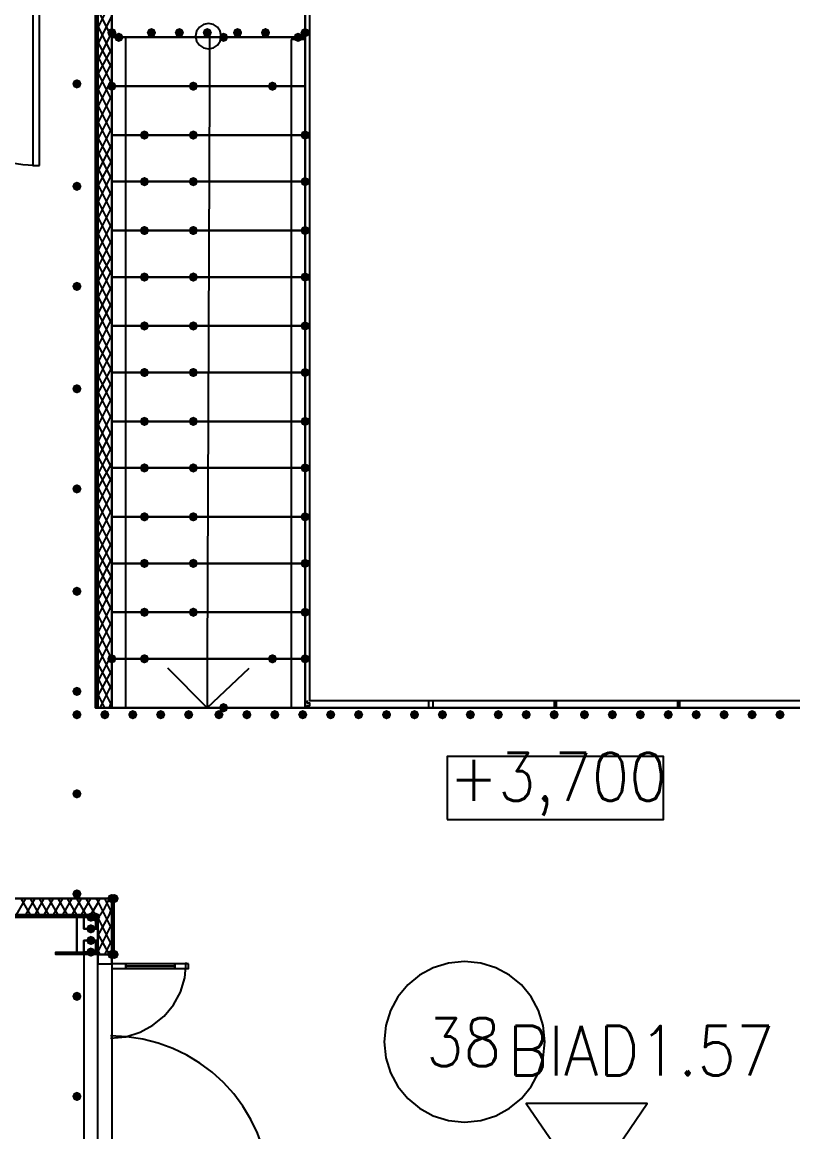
# Model space of a CAD drawing. Header units: millimetres. Extents: x 0 to 420, y 0 to 297.
# Drawn here: x 241.28 to 255.29, y 182.07 to 202.25 of the extents above; entities that cross this region are included whole.
import ezdxf

# ---------------------------------------------------------------- set-up
doc = ezdxf.new("R2010")
doc.units = ezdxf.units.MM
doc.layers.get('0').update_dxf_attribs({"linetype": 'CONTINUOUS'})
doc.styles.get("Standard").update_dxf_attribs({"font": 'STANDARD'})

msp = doc.modelspace()

# ---------------------------------------------------------------- hatches: boundary and pattern name
at = {"true_color": 0x000007}
for points in [[(242.993333, 202.057), (242.968462, 201.997204), (242.908667, 201.972333), (242.848871, 201.997204), (242.824, 202.057), (242.848871, 202.116796), (242.908667, 202.141667), (242.968462, 202.116796)], [(243.120333, 201.972333), (243.095462, 201.912537), (243.035667, 201.887667), (242.975871, 201.912537), (242.951, 201.972333), (242.975871, 202.032129), (243.035667, 202.057), (243.095462, 202.032129)], [(243.713, 202.057), (243.688129, 201.997204), (243.628333, 201.972333), (243.568537, 201.997204), (243.543667, 202.057), (243.568537, 202.116796), (243.628333, 202.141667), (243.688129, 202.116796)], [(244.221, 202.057), (244.196129, 201.997204), (244.136333, 201.972333), (244.076538, 201.997204), (244.051667, 202.057), (244.076537, 202.116796), (244.136333, 202.141667), (244.196129, 202.116796)], [(244.729, 202.057), (244.704129, 201.997204), (244.644333, 201.972333), (244.584538, 201.997204), (244.559667, 202.057), (244.584537, 202.116796), (244.644333, 202.141667), (244.704129, 202.116796)], [(245.279333, 202.057), (245.254462, 201.997204), (245.194667, 201.972333), (245.134871, 201.997204), (245.11, 202.057), (245.134871, 202.116796), (245.194667, 202.141667), (245.254462, 202.116796)], [(245.787333, 202.057), (245.762462, 201.997204), (245.702667, 201.972333), (245.642871, 201.997204), (245.618, 202.057), (245.642871, 202.116796), (245.702667, 202.141667), (245.762462, 202.116796)], [(246.38, 201.972333), (246.355129, 201.912537), (246.295333, 201.887667), (246.235538, 201.912537), (246.210667, 201.972333), (246.235537, 202.032129), (246.295333, 202.057), (246.355129, 202.032129)], [(246.507, 202.057), (246.482129, 201.997204), (246.422333, 201.972333), (246.362537, 201.997204), (246.337667, 202.057), (246.362537, 202.116796), (246.422333, 202.141667), (246.482129, 202.116796)], [(242.358333, 201.125667), (242.333463, 201.065871), (242.273667, 201.041), (242.213871, 201.065871), (242.189, 201.125667), (242.213871, 201.185462), (242.273667, 201.210333), (242.333462, 201.185463)], [(242.358333, 199.263), (242.333463, 199.203204), (242.273667, 199.178333), (242.213871, 199.203204), (242.189, 199.263), (242.213871, 199.322796), (242.273667, 199.347667), (242.333462, 199.322796)], [(242.358333, 197.442667), (242.333463, 197.382871), (242.273667, 197.358), (242.213871, 197.382871), (242.189, 197.442667), (242.213871, 197.502462), (242.273667, 197.527333), (242.333462, 197.502463)], [(242.358333, 195.58), (242.333463, 195.520204), (242.273667, 195.495333), (242.213871, 195.520204), (242.189, 195.58), (242.213871, 195.639796), (242.273667, 195.664667), (242.333462, 195.639796)], [(242.358333, 193.759667), (242.333463, 193.699871), (242.273667, 193.675), (242.213871, 193.699871), (242.189, 193.759667), (242.213871, 193.819462), (242.273667, 193.844333), (242.333462, 193.819463)], [(242.358333, 191.897), (242.333463, 191.837204), (242.273667, 191.812333), (242.213871, 191.837204), (242.189, 191.897), (242.213871, 191.956796), (242.273667, 191.981667), (242.333462, 191.956796)], [(242.358333, 190.076667), (242.333463, 190.016871), (242.273667, 189.992), (242.213871, 190.016871), (242.189, 190.076667), (242.213871, 190.136462), (242.273667, 190.161333), (242.333462, 190.136463)], [(242.358333, 189.653333), (242.333463, 189.593537), (242.273667, 189.568667), (242.213871, 189.593537), (242.189, 189.653333), (242.213871, 189.713129), (242.273667, 189.738), (242.333462, 189.713129)], [(242.866333, 189.653333), (242.841462, 189.593537), (242.781667, 189.568667), (242.721871, 189.593537), (242.697, 189.653333), (242.721871, 189.713129), (242.781667, 189.738), (242.841462, 189.713129)], [(243.374333, 189.653333), (243.349463, 189.593537), (243.289667, 189.568667), (243.229871, 189.593537), (243.205, 189.653333), (243.229871, 189.713129), (243.289667, 189.738), (243.349462, 189.713129)], [(243.882333, 189.653333), (243.857463, 189.593537), (243.797667, 189.568667), (243.737871, 189.593537), (243.713, 189.653333), (243.737871, 189.713129), (243.797667, 189.738), (243.857462, 189.713129)], [(244.390333, 189.653333), (244.365462, 189.593537), (244.305667, 189.568667), (244.245871, 189.593537), (244.221, 189.653333), (244.245871, 189.713129), (244.305667, 189.738), (244.365462, 189.713129)], [(244.940667, 189.653333), (244.915796, 189.593537), (244.856, 189.568667), (244.796204, 189.593537), (244.771333, 189.653333), (244.796204, 189.713129), (244.856, 189.738), (244.915796, 189.713129)], [(245.448667, 189.653333), (245.423796, 189.593537), (245.364, 189.568667), (245.304204, 189.593537), (245.279333, 189.653333), (245.304204, 189.713129), (245.364, 189.738), (245.423796, 189.713129)], [(245.956667, 189.653333), (245.931796, 189.593537), (245.872, 189.568667), (245.812204, 189.593537), (245.787333, 189.653333), (245.812204, 189.713129), (245.872, 189.738), (245.931796, 189.713129)], [(246.464667, 189.653333), (246.439796, 189.593537), (246.38, 189.568667), (246.320204, 189.593537), (246.295333, 189.653333), (246.320204, 189.713129), (246.38, 189.738), (246.439796, 189.713129)], [(246.972667, 189.653333), (246.947796, 189.593537), (246.888, 189.568667), (246.828204, 189.593537), (246.803333, 189.653333), (246.828204, 189.713129), (246.888, 189.738), (246.947796, 189.713129)], [(247.480667, 189.653333), (247.455796, 189.593537), (247.396, 189.568667), (247.336204, 189.593537), (247.311333, 189.653333), (247.336204, 189.713129), (247.396, 189.738), (247.455796, 189.713129)], [(247.988667, 189.653333), (247.963796, 189.593537), (247.904, 189.568667), (247.844204, 189.593537), (247.819333, 189.653333), (247.844204, 189.713129), (247.904, 189.738), (247.963796, 189.713129)], [(248.496667, 189.653333), (248.471796, 189.593537), (248.412, 189.568667), (248.352204, 189.593537), (248.327333, 189.653333), (248.352204, 189.713129), (248.412, 189.738), (248.471796, 189.713129)], [(249.004667, 189.653333), (248.979796, 189.593537), (248.92, 189.568667), (248.860204, 189.593537), (248.835333, 189.653333), (248.860204, 189.713129), (248.92, 189.738), (248.979796, 189.713129)], [(249.512667, 189.653333), (249.487796, 189.593537), (249.428, 189.568667), (249.368204, 189.593537), (249.343333, 189.653333), (249.368204, 189.713129), (249.428, 189.738), (249.487796, 189.713129)], [(250.020667, 189.653333), (249.995796, 189.593537), (249.936, 189.568667), (249.876204, 189.593537), (249.851333, 189.653333), (249.876204, 189.713129), (249.936, 189.738), (249.995796, 189.713129)], [(250.528667, 189.653333), (250.503796, 189.593537), (250.444, 189.568667), (250.384204, 189.593537), (250.359333, 189.653333), (250.384204, 189.713129), (250.444, 189.738), (250.503796, 189.713129)], [(251.036667, 189.653333), (251.011796, 189.593537), (250.952, 189.568667), (250.892204, 189.593537), (250.867333, 189.653333), (250.892204, 189.713129), (250.952, 189.738), (251.011796, 189.713129)], [(251.587, 189.653333), (251.562129, 189.593537), (251.502333, 189.568667), (251.442537, 189.593537), (251.417667, 189.653333), (251.442537, 189.713129), (251.502333, 189.738), (251.562129, 189.713129)], [(252.095, 189.653333), (252.070129, 189.593537), (252.010333, 189.568667), (251.950538, 189.593537), (251.925667, 189.653333), (251.950537, 189.713129), (252.010333, 189.738), (252.070129, 189.713129)], [(252.603, 189.653333), (252.578129, 189.593537), (252.518333, 189.568667), (252.458537, 189.593537), (252.433667, 189.653333), (252.458537, 189.713129), (252.518333, 189.738), (252.578129, 189.713129)], [(253.111, 189.653333), (253.086129, 189.593537), (253.026333, 189.568667), (252.966538, 189.593537), (252.941667, 189.653333), (252.966537, 189.713129), (253.026333, 189.738), (253.086129, 189.713129)], [(253.619, 189.653333), (253.594129, 189.593537), (253.534333, 189.568667), (253.474538, 189.593537), (253.449667, 189.653333), (253.474537, 189.713129), (253.534333, 189.738), (253.594129, 189.713129)], [(254.127, 189.653333), (254.102129, 189.593537), (254.042333, 189.568667), (253.982537, 189.593537), (253.957667, 189.653333), (253.982537, 189.713129), (254.042333, 189.738), (254.102129, 189.713129)], [(254.635, 189.653333), (254.610129, 189.593537), (254.550333, 189.568667), (254.490538, 189.593537), (254.465667, 189.653333), (254.490537, 189.713129), (254.550333, 189.738), (254.610129, 189.713129)], [(255.143, 189.653333), (255.118129, 189.593537), (255.058333, 189.568667), (254.998538, 189.593537), (254.973667, 189.653333), (254.998537, 189.713129), (255.058333, 189.738), (255.118129, 189.713129)], [(242.358333, 188.214), (242.333463, 188.154204), (242.273667, 188.129333), (242.213871, 188.154204), (242.189, 188.214), (242.213871, 188.273796), (242.273667, 188.298667), (242.333462, 188.273796)], [(242.358333, 186.393667), (242.333463, 186.333871), (242.273667, 186.309), (242.213871, 186.333871), (242.189, 186.393667), (242.213871, 186.453462), (242.273667, 186.478333), (242.333462, 186.453463)], [(242.612333, 185.970333), (242.587462, 185.910537), (242.527667, 185.885667), (242.467871, 185.910537), (242.443, 185.970333), (242.467871, 186.030129), (242.527667, 186.055), (242.587462, 186.030129)], [(242.612333, 185.758667), (242.587462, 185.698871), (242.527667, 185.674), (242.467871, 185.698871), (242.443, 185.758667), (242.467871, 185.818462), (242.527667, 185.843333), (242.587462, 185.818463)], [(242.612333, 185.547), (242.587462, 185.487204), (242.527667, 185.462333), (242.467871, 185.487204), (242.443, 185.547), (242.467871, 185.606796), (242.527667, 185.631667), (242.587462, 185.606796)], [(242.612333, 185.335333), (242.587462, 185.275537), (242.527667, 185.250667), (242.467871, 185.275537), (242.443, 185.335333), (242.467871, 185.395129), (242.527667, 185.42), (242.587462, 185.395129)], [(242.358333, 184.531), (242.333463, 184.471204), (242.273667, 184.446333), (242.213871, 184.471204), (242.189, 184.531), (242.213871, 184.590796), (242.273667, 184.615667), (242.333462, 184.590796)], [(242.358333, 182.710667), (242.333463, 182.650871), (242.273667, 182.626), (242.213871, 182.650871), (242.189, 182.710667), (242.213871, 182.770462), (242.273667, 182.795333), (242.333462, 182.770463)]]:
    msp.add_hatch(color=0, dxfattribs=at).paths.add_polyline_path(points, flags=0)
at = {"true_color": 0x0000fe}
for points in [[(245.025333, 201.972333), (245.000462, 201.912537), (244.940667, 201.887667), (244.880871, 201.912537), (244.856, 201.972333), (244.880871, 202.032129), (244.940667, 202.057), (245.000462, 202.032129)], [(242.993333, 201.083333), (242.968462, 201.023537), (242.908667, 200.998667), (242.848871, 201.023537), (242.824, 201.083333), (242.848871, 201.143129), (242.908667, 201.168), (242.968462, 201.143129)], [(244.475, 201.083333), (244.450129, 201.023537), (244.390333, 200.998667), (244.330537, 201.023537), (244.305667, 201.083333), (244.330537, 201.143129), (244.390333, 201.168), (244.450129, 201.143129)], [(245.914333, 201.083333), (245.889462, 201.023537), (245.829667, 200.998667), (245.769871, 201.023537), (245.745, 201.083333), (245.769871, 201.143129), (245.829667, 201.168), (245.889462, 201.143129)], [(243.586, 200.194333), (243.561129, 200.134537), (243.501333, 200.109667), (243.441538, 200.134537), (243.416667, 200.194333), (243.441537, 200.254129), (243.501333, 200.279), (243.561129, 200.254129)], [(244.475, 200.194333), (244.450129, 200.134537), (244.390333, 200.109667), (244.330537, 200.134537), (244.305667, 200.194333), (244.330537, 200.254129), (244.390333, 200.279), (244.450129, 200.254129)], [(246.507, 200.194333), (246.482129, 200.134537), (246.422333, 200.109667), (246.362537, 200.134537), (246.337667, 200.194333), (246.362537, 200.254129), (246.422333, 200.279), (246.482129, 200.254129)], [(243.586, 199.347667), (243.561129, 199.287871), (243.501333, 199.263), (243.441538, 199.287871), (243.416667, 199.347667), (243.441537, 199.407462), (243.501333, 199.432333), (243.561129, 199.407463)], [(244.475, 199.347667), (244.450129, 199.287871), (244.390333, 199.263), (244.330537, 199.287871), (244.305667, 199.347667), (244.330537, 199.407462), (244.390333, 199.432333), (244.450129, 199.407463)], [(246.507, 199.347667), (246.482129, 199.287871), (246.422333, 199.263), (246.362537, 199.287871), (246.337667, 199.347667), (246.362537, 199.407462), (246.422333, 199.432333), (246.482129, 199.407463)], [(243.586, 198.458667), (243.561129, 198.398871), (243.501333, 198.374), (243.441538, 198.398871), (243.416667, 198.458667), (243.441537, 198.518462), (243.501333, 198.543333), (243.561129, 198.518463)], [(244.475, 198.458667), (244.450129, 198.398871), (244.390333, 198.374), (244.330537, 198.398871), (244.305667, 198.458667), (244.330537, 198.518462), (244.390333, 198.543333), (244.450129, 198.518463)], [(246.507, 198.458667), (246.482129, 198.398871), (246.422333, 198.374), (246.362537, 198.398871), (246.337667, 198.458667), (246.362537, 198.518462), (246.422333, 198.543333), (246.482129, 198.518463)], [(246.507, 198.458667), (246.482129, 198.398871), (246.422333, 198.374), (246.362537, 198.398871), (246.337667, 198.458667), (246.362537, 198.518462), (246.422333, 198.543333), (246.482129, 198.518463)], [(243.586, 197.612), (243.561129, 197.552204), (243.501333, 197.527333), (243.441538, 197.552204), (243.416667, 197.612), (243.441537, 197.671796), (243.501333, 197.696667), (243.561129, 197.671796)], [(244.475, 197.612), (244.450129, 197.552204), (244.390333, 197.527333), (244.330537, 197.552204), (244.305667, 197.612), (244.330537, 197.671796), (244.390333, 197.696667), (244.450129, 197.671796)], [(246.507, 197.612), (246.482129, 197.552204), (246.422333, 197.527333), (246.362537, 197.552204), (246.337667, 197.612), (246.362537, 197.671796), (246.422333, 197.696667), (246.482129, 197.671796)], [(246.507, 197.612), (246.482129, 197.552204), (246.422333, 197.527333), (246.362537, 197.552204), (246.337667, 197.612), (246.362537, 197.671796), (246.422333, 197.696667), (246.482129, 197.671796)], [(243.586, 196.723), (243.561129, 196.663204), (243.501333, 196.638333), (243.441538, 196.663204), (243.416667, 196.723), (243.441537, 196.782796), (243.501333, 196.807667), (243.561129, 196.782796)], [(244.475, 196.723), (244.450129, 196.663204), (244.390333, 196.638333), (244.330537, 196.663204), (244.305667, 196.723), (244.330537, 196.782796), (244.390333, 196.807667), (244.450129, 196.782796)], [(246.507, 196.723), (246.482129, 196.663204), (246.422333, 196.638333), (246.362537, 196.663204), (246.337667, 196.723), (246.362537, 196.782796), (246.422333, 196.807667), (246.482129, 196.782796)], [(243.586, 195.876333), (243.561129, 195.816537), (243.501333, 195.791667), (243.441538, 195.816537), (243.416667, 195.876333), (243.441537, 195.936129), (243.501333, 195.961), (243.561129, 195.936129)], [(244.475, 195.876333), (244.450129, 195.816537), (244.390333, 195.791667), (244.330537, 195.816537), (244.305667, 195.876333), (244.330537, 195.936129), (244.390333, 195.961), (244.450129, 195.936129)], [(246.507, 195.876333), (246.482129, 195.816537), (246.422333, 195.791667), (246.362537, 195.816537), (246.337667, 195.876333), (246.362537, 195.936129), (246.422333, 195.961), (246.482129, 195.936129)], [(243.586, 194.987333), (243.561129, 194.927537), (243.501333, 194.902667), (243.441538, 194.927537), (243.416667, 194.987333), (243.441537, 195.047129), (243.501333, 195.072), (243.561129, 195.047129)], [(244.475, 194.987333), (244.450129, 194.927537), (244.390333, 194.902667), (244.330537, 194.927537), (244.305667, 194.987333), (244.330537, 195.047129), (244.390333, 195.072), (244.450129, 195.047129)], [(246.507, 194.987333), (246.482129, 194.927537), (246.422333, 194.902667), (246.362537, 194.927537), (246.337667, 194.987333), (246.362537, 195.047129), (246.422333, 195.072), (246.482129, 195.047129)], [(243.586, 194.140667), (243.561129, 194.080871), (243.501333, 194.056), (243.441538, 194.080871), (243.416667, 194.140667), (243.441537, 194.200462), (243.501333, 194.225333), (243.561129, 194.200463)], [(244.475, 194.140667), (244.450129, 194.080871), (244.390333, 194.056), (244.330537, 194.080871), (244.305667, 194.140667), (244.330537, 194.200462), (244.390333, 194.225333), (244.450129, 194.200463)], [(246.507, 194.140667), (246.482129, 194.080871), (246.422333, 194.056), (246.362537, 194.080871), (246.337667, 194.140667), (246.362537, 194.200462), (246.422333, 194.225333), (246.482129, 194.200463)], [(246.507, 194.140667), (246.482129, 194.080871), (246.422333, 194.056), (246.362537, 194.080871), (246.337667, 194.140667), (246.362537, 194.200462), (246.422333, 194.225333), (246.482129, 194.200463)], [(243.586, 193.251667), (243.561129, 193.191871), (243.501333, 193.167), (243.441538, 193.191871), (243.416667, 193.251667), (243.441537, 193.311462), (243.501333, 193.336333), (243.561129, 193.311463)], [(244.475, 193.251667), (244.450129, 193.191871), (244.390333, 193.167), (244.330537, 193.191871), (244.305667, 193.251667), (244.330537, 193.311462), (244.390333, 193.336333), (244.450129, 193.311463)], [(246.507, 193.251667), (246.482129, 193.191871), (246.422333, 193.167), (246.362537, 193.191871), (246.337667, 193.251667), (246.362537, 193.311462), (246.422333, 193.336333), (246.482129, 193.311463)], [(243.586, 192.405), (243.561129, 192.345204), (243.501333, 192.320333), (243.441538, 192.345204), (243.416667, 192.405), (243.441537, 192.464796), (243.501333, 192.489667), (243.561129, 192.464796)], [(244.475, 192.405), (244.450129, 192.345204), (244.390333, 192.320333), (244.330537, 192.345204), (244.305667, 192.405), (244.330537, 192.464796), (244.390333, 192.489667), (244.450129, 192.464796)], [(246.507, 192.405), (246.482129, 192.345204), (246.422333, 192.320333), (246.362537, 192.345204), (246.337667, 192.405), (246.362537, 192.464796), (246.422333, 192.489667), (246.482129, 192.464796)], [(243.586, 191.516), (243.561129, 191.456204), (243.501333, 191.431333), (243.441538, 191.456204), (243.416667, 191.516), (243.441537, 191.575796), (243.501333, 191.600667), (243.561129, 191.575796)], [(244.475, 191.516), (244.450129, 191.456204), (244.390333, 191.431333), (244.330537, 191.456204), (244.305667, 191.516), (244.330537, 191.575796), (244.390333, 191.600667), (244.450129, 191.575796)], [(246.507, 191.516), (246.482129, 191.456204), (246.422333, 191.431333), (246.362537, 191.456204), (246.337667, 191.516), (246.362537, 191.575796), (246.422333, 191.600667), (246.482129, 191.575796)], [(246.507, 191.516), (246.482129, 191.456204), (246.422333, 191.431333), (246.362537, 191.456204), (246.337667, 191.516), (246.362537, 191.575796), (246.422333, 191.600667), (246.482129, 191.575796)], [(242.993333, 190.669333), (242.968462, 190.609537), (242.908667, 190.584667), (242.848871, 190.609537), (242.824, 190.669333), (242.848871, 190.729129), (242.908667, 190.754), (242.968462, 190.729129)], [(243.586, 190.669333), (243.561129, 190.609537), (243.501333, 190.584667), (243.441538, 190.609537), (243.416667, 190.669333), (243.441537, 190.729129), (243.501333, 190.754), (243.561129, 190.729129)], [(245.914333, 190.669333), (245.889462, 190.609537), (245.829667, 190.584667), (245.769871, 190.609537), (245.745, 190.669333), (245.769871, 190.729129), (245.829667, 190.754), (245.889462, 190.729129)], [(246.507, 190.669333), (246.482129, 190.609537), (246.422333, 190.584667), (246.362537, 190.609537), (246.337667, 190.669333), (246.362537, 190.729129), (246.422333, 190.754), (246.482129, 190.729129)], [(246.507, 190.669333), (246.482129, 190.609537), (246.422333, 190.584667), (246.362537, 190.609537), (246.337667, 190.669333), (246.362537, 190.729129), (246.422333, 190.754), (246.482129, 190.729129)], [(245.025333, 189.780333), (245.000462, 189.720537), (244.940667, 189.695667), (244.880871, 189.720537), (244.856, 189.780333), (244.880871, 189.840129), (244.940667, 189.865), (245.000462, 189.840129)], [(242.993333, 186.309), (242.968462, 186.249204), (242.908667, 186.224333), (242.848871, 186.249204), (242.824, 186.309), (242.848871, 186.368796), (242.908667, 186.393667), (242.968462, 186.368796)], [(243.035667, 186.309), (243.010796, 186.249204), (242.951, 186.224333), (242.891204, 186.249204), (242.866333, 186.309), (242.891204, 186.368796), (242.951, 186.393667), (243.010796, 186.368796)], [(242.697, 185.970333), (242.672129, 185.910537), (242.612333, 185.885667), (242.552537, 185.910537), (242.527667, 185.970333), (242.552537, 186.030129), (242.612333, 186.055), (242.672129, 186.030129)], [(242.697, 185.970333), (242.672129, 185.910537), (242.612333, 185.885667), (242.552537, 185.910537), (242.527667, 185.970333), (242.552537, 186.030129), (242.612333, 186.055), (242.672129, 186.030129)], [(242.993333, 185.293), (242.968462, 185.233204), (242.908667, 185.208333), (242.848871, 185.233204), (242.824, 185.293), (242.848871, 185.352796), (242.908667, 185.377667), (242.968462, 185.352796)], [(242.993333, 185.293), (242.968462, 185.233204), (242.908667, 185.208333), (242.848871, 185.233204), (242.824, 185.293), (242.848871, 185.352796), (242.908667, 185.377667), (242.968462, 185.352796)], [(243.035667, 185.293), (243.010796, 185.233204), (242.951, 185.208333), (242.891204, 185.233204), (242.866333, 185.293), (242.891204, 185.352796), (242.951, 185.377667), (243.010796, 185.352796)]]:
    msp.add_hatch(color=0, dxfattribs=at).paths.add_polyline_path(points, flags=0)
at = {"true_color": 0x000007}
h = msp.add_hatch(color=0, dxfattribs=at)
h.paths.add_polyline_path([(242.951, 186.309), (242.908667, 186.309), (242.951, 185.293)], flags=0)
h.paths.add_polyline_path([(242.908667, 186.309), (242.951, 185.293), (242.908667, 185.293)], flags=0)
h = msp.add_hatch(color=0, dxfattribs=at)
h.paths.add_polyline_path([(242.612333, 186.012667), (225.044, 186.012667), (242.612333, 185.970333)], flags=0)
h.paths.add_polyline_path([(225.044, 186.012667), (242.612333, 185.970333), (225.044, 185.970333)], flags=0)

# ---------------------------------------------------------------- linework, layer by layer
at = {"color": 0, "true_color": 0x000007}
for points in [[(393.361333, 220.810667), (259.291667, 220.810667), (259.291667, 189.780333), (242.612333, 189.780333), (242.612333, 220.810667), (108.585, 220.810667), (108.585, 104.14), (242.654667, 104.14), (242.654667, 135.128), (259.291667, 135.128), (259.291667, 104.14), (393.361333, 104.14)], [(242.612333, 220.429667), (242.612333, 189.780333), (259.291667, 189.780333), (259.291667, 220.429667), (393.022667, 220.429667), (393.022667, 104.478667), (259.291667, 104.478667), (259.291667, 135.128), (242.654667, 135.128), (242.654667, 104.478667), (108.923667, 104.478667), (108.923667, 220.429667)], [(246.422333, 205.401333), (246.422333, 213.233), (246.507, 213.233), (246.507, 205.401333), (246.507, 213.233), (246.422333, 213.233), (246.422333, 205.401333), (246.422333, 202.776667), (246.422333, 189.780333), (255.524, 189.780333), (255.524, 202.776667), (255.524, 205.401333), (255.524, 213.233), (255.439333, 213.233), (255.439333, 205.401333), (255.439333, 202.776667), (255.439333, 189.907333), (246.507, 189.907333), (246.507, 202.776667), (246.507, 205.401333), (246.507, 213.233), (246.422333, 213.233)], [(242.908667, 201.972333), (246.422333, 201.972333), (246.422333, 204.554667), (242.908667, 204.554667)], [(241.596333, 199.644), (241.596333, 202.395667), (241.469333, 202.395667), (241.469333, 199.644)], [(242.908667, 201.972333), (242.908667, 189.780333), (243.162667, 189.780333), (243.162667, 201.972333)], [(242.908667, 201.083333), (246.422333, 201.083333), (246.422333, 201.972333), (242.908667, 201.972333)], [(246.168333, 201.93), (246.168333, 189.780333), (246.422333, 189.780333), (246.422333, 201.93)], [(242.908667, 200.194333), (246.422333, 200.194333), (246.422333, 201.083333), (242.908667, 201.083333)], [(242.908667, 199.347667), (246.422333, 199.347667), (246.422333, 200.194333), (242.908667, 200.194333)], [(246.422333, 200.152), (246.507, 200.152), (246.507, 200.194333), (246.422333, 200.194333)], [(242.908667, 198.458667), (246.422333, 198.458667), (246.422333, 199.347667), (242.908667, 199.347667)], [(242.908667, 197.612), (246.422333, 197.612), (246.422333, 198.458667), (242.908667, 198.458667)], [(242.908667, 196.723), (246.422333, 196.723), (246.422333, 197.612), (242.908667, 197.612)], [(246.422333, 197.569667), (246.507, 197.569667), (246.507, 197.612), (246.422333, 197.612)], [(242.908667, 195.876333), (246.422333, 195.876333), (246.422333, 196.723), (242.908667, 196.723)], [(242.908667, 194.987333), (246.422333, 194.987333), (246.422333, 195.876333), (242.908667, 195.876333)], [(242.908667, 194.140667), (246.422333, 194.140667), (246.422333, 194.987333), (242.908667, 194.987333)], [(246.422333, 194.987333), (246.507, 194.987333), (246.507, 195.029667), (246.422333, 195.029667)], [(242.908667, 193.251667), (246.422333, 193.251667), (246.422333, 194.140667), (242.908667, 194.140667)], [(242.908667, 192.405), (246.422333, 192.405), (246.422333, 193.251667), (242.908667, 193.251667)], [(242.908667, 191.516), (246.422333, 191.516), (246.422333, 192.405), (242.908667, 192.405)], [(246.422333, 192.405), (246.507, 192.405), (246.507, 192.447333), (246.422333, 192.447333)], [(246.422333, 190.669333), (246.422333, 189.780333), (242.908667, 189.780333), (242.908667, 190.669333), (246.422333, 190.669333), (246.422333, 191.516), (242.908667, 191.516), (242.908667, 190.669333)], [(246.464667, 189.907333), (246.422333, 189.865), (246.422333, 189.822667), (246.422333, 189.780333), (246.464667, 189.780333), (246.464667, 189.822667), (246.507, 189.822667), (246.507, 189.865), (246.464667, 189.865)], [(248.750667, 189.780333), (248.750667, 189.907333), (248.666, 189.907333), (248.666, 189.780333)], [(250.994333, 189.780333), (250.994333, 189.907333), (250.952, 189.907333), (250.952, 189.780333)], [(253.238, 189.780333), (253.238, 189.907333), (253.195667, 189.907333), (253.195667, 189.780333)], [(249.004667, 187.748333), (252.941667, 187.748333), (252.941667, 188.891333), (249.004667, 188.891333)], [(242.951, 186.309), (242.908667, 186.309), (242.951, 185.293)], [(242.908667, 186.309), (242.951, 185.293), (242.908667, 185.293)], [(242.908667, 186.309), (242.908667, 185.293), (242.951, 185.293), (242.951, 186.309)], [(242.908667, 186.309), (242.908667, 185.293), (242.951, 185.293), (242.951, 186.309)], [(242.612333, 186.012667), (225.044, 186.012667), (242.612333, 185.970333)], [(225.044, 186.012667), (242.612333, 185.970333), (225.044, 185.970333)], [(225.044, 185.970333), (242.612333, 185.970333), (242.612333, 186.012667), (225.044, 186.012667)], [(225.044, 185.970333), (242.612333, 185.970333), (242.612333, 186.012667), (225.044, 186.012667)], [(242.654667, 185.293), (241.892667, 185.293), (241.892667, 185.335333), (242.273667, 185.335333), (242.273667, 185.970333), (241.892667, 185.970333), (241.892667, 186.012667), (242.654667, 186.012667), (242.654667, 185.970333), (242.273667, 185.970333), (242.273667, 185.335333), (242.654667, 185.335333)], [(242.654667, 185.970333), (242.400667, 185.970333), (242.400667, 185.758667), (242.654667, 185.758667)], [(242.612333, 185.970333), (242.612333, 185.758667), (242.400667, 185.758667), (242.400667, 185.970333)], [(242.654667, 185.547), (242.400667, 185.547), (242.400667, 185.335333), (242.654667, 185.335333)], [(242.612333, 185.547), (242.612333, 185.335333), (242.400667, 185.335333), (242.400667, 185.547)], [(242.654667, 185.123667), (242.908667, 185.123667), (242.908667, 185.293), (242.654667, 185.293)], [(242.654667, 185.293), (242.908667, 185.293)], [(242.908667, 185.039), (243.162667, 185.039), (243.162667, 185.123667), (242.908667, 185.123667)], [(244.051667, 185.123667), (243.162667, 185.123667), (243.162667, 185.081333), (244.051667, 185.081333)], [(244.051667, 185.081333), (243.162667, 185.081333), (243.162667, 185.039), (244.051667, 185.039)], [(244.305667, 185.123667), (244.051667, 185.123667), (244.051667, 185.039), (244.305667, 185.039)]]:
    msp.add_lwpolyline(points, close=True, dxfattribs=at)
for points in [[(242.908667, 189.780333), (242.908667, 220.810667)], [(242.654667, 202.141667), (242.908667, 202.649667)], [(246.422333, 202.776667), (246.422333, 189.780333)], [(246.422333, 202.776667), (246.422333, 189.780333)], [(246.422333, 202.776667), (246.422333, 189.780333)], [(246.422333, 202.776667), (246.422333, 189.780333)], [(246.507, 189.907333), (246.507, 202.776667)], [(246.507, 189.907333), (246.507, 202.776667)], [(246.507, 189.907333), (246.507, 202.776667)], [(246.507, 189.907333), (246.507, 202.776667)], [(238.802333, 202.416833), (238.816649, 202.133325), (238.858667, 201.858006), (238.926993, 201.592272), (239.020234, 201.337515), (239.136996, 201.09513), (239.275886, 200.866509), (239.435509, 200.653048), (239.614472, 200.456139), (239.811381, 200.277176), (240.024843, 200.117552), (240.253463, 199.978663), (240.495849, 199.861901), (240.750605, 199.76866), (241.01634, 199.700334), (241.291658, 199.658316), (241.575167, 199.644)], [(242.908667, 201.972333), (242.654667, 202.480333)], [(242.654667, 202.395667), (242.654667, 189.780333), (242.908667, 189.780333)], [(242.654667, 201.845333), (242.908667, 202.353333)], [(244.898333, 201.993458), (244.880063, 202.084095), (244.830182, 202.158108), (244.756179, 202.208014), (244.665542, 202.226333), (244.574905, 202.208063), (244.500892, 202.158182), (244.450986, 202.084179), (244.432667, 201.993542)], [(242.908667, 201.676), (242.654667, 202.184)], [(242.654667, 201.549), (242.908667, 202.057)], [(242.908667, 201.422), (242.654667, 201.887667)], [(242.908667, 201.972333), (242.908667, 201.083333)], [(244.432667, 201.993542), (244.450937, 201.902905), (244.500818, 201.828892), (244.574821, 201.778986), (244.665458, 201.760667), (244.756095, 201.778937), (244.830108, 201.828818), (244.880014, 201.902821), (244.898333, 201.993458)], [(244.686667, 201.972333), (244.686667, 201.083333), (244.644333, 190.669333), (244.644333, 189.780333), (245.406333, 190.5)], [(242.654667, 201.295), (242.908667, 201.760667)], [(242.908667, 201.125667), (242.654667, 201.633667)], [(242.654667, 200.998667), (242.908667, 201.506667)], [(242.908667, 200.829333), (242.654667, 201.337333)], [(242.654667, 200.702333), (242.908667, 201.210333)], [(242.908667, 200.533), (242.654667, 201.041)], [(242.654667, 200.406), (242.908667, 200.914)], [(242.908667, 200.236667), (242.654667, 200.744667)], [(242.654667, 200.109667), (242.908667, 200.617667)], [(242.908667, 199.940333), (242.654667, 200.448333)], [(242.654667, 199.813333), (242.908667, 200.321333)], [(242.908667, 200.194333), (246.422333, 200.194333)], [(242.908667, 199.686333), (242.654667, 200.152)], [(242.654667, 199.517), (242.908667, 200.025)], [(242.908667, 199.39), (242.654667, 199.898)], [(242.654667, 199.263), (242.908667, 199.728667)], [(242.908667, 199.093667), (242.654667, 199.601667)], [(242.654667, 198.966667), (242.908667, 199.474667)], [(242.908667, 198.797333), (242.654667, 199.305333)], [(242.908667, 199.347667), (246.422333, 199.347667)], [(242.654667, 198.670333), (242.908667, 199.178333)], [(242.908667, 198.501), (242.654667, 199.009)], [(242.654667, 198.374), (242.908667, 198.882)], [(242.908667, 198.204667), (242.654667, 198.712667)], [(242.654667, 198.077667), (242.908667, 198.585667)], [(242.908667, 197.908333), (242.654667, 198.416333)], [(242.908667, 198.458667), (246.422333, 198.458667)], [(242.654667, 197.781333), (242.908667, 198.289333)], [(242.908667, 197.654333), (242.654667, 198.12)], [(242.654667, 197.527333), (242.908667, 197.993)], [(242.908667, 197.358), (242.654667, 197.866)], [(242.654667, 197.231), (242.908667, 197.739)], [(242.908667, 197.061667), (242.654667, 197.569667)], [(242.908667, 197.612), (246.422333, 197.612)], [(242.654667, 196.934667), (242.908667, 197.442667)], [(242.908667, 196.765333), (242.654667, 197.273333)], [(242.654667, 196.638333), (242.908667, 197.146333)], [(242.908667, 196.469), (242.654667, 196.977)], [(242.654667, 196.342), (242.908667, 196.85)], [(242.908667, 196.172667), (242.654667, 196.680667)], [(242.908667, 196.723), (246.422333, 196.723)], [(242.654667, 196.045667), (242.908667, 196.553667)], [(242.908667, 195.918667), (242.654667, 196.384333)], [(242.654667, 195.749333), (242.908667, 196.257333)], [(242.908667, 195.622333), (242.654667, 196.130333)], [(242.654667, 195.495333), (242.908667, 195.961)], [(242.908667, 195.326), (242.654667, 195.834)], [(242.908667, 195.876333), (246.422333, 195.876333)], [(242.654667, 195.199), (242.908667, 195.707)], [(242.908667, 195.029667), (242.654667, 195.537667)], [(242.654667, 194.902667), (242.908667, 195.410667)], [(242.908667, 194.733333), (242.654667, 195.241333)], [(242.654667, 194.606333), (242.908667, 195.114333)], [(242.908667, 194.437), (242.654667, 194.945)], [(242.908667, 194.987333), (246.422333, 194.987333)], [(242.654667, 194.31), (242.908667, 194.818)], [(242.908667, 194.140667), (242.654667, 194.648667)], [(242.654667, 194.013667), (242.908667, 194.521667)], [(242.908667, 193.886667), (242.654667, 194.352333)], [(242.654667, 193.759667), (242.908667, 194.225333)], [(242.908667, 194.140667), (246.422333, 194.140667)], [(242.908667, 193.590333), (242.654667, 194.098333)], [(242.654667, 193.463333), (242.908667, 193.971333)], [(242.908667, 193.294), (242.654667, 193.802)], [(242.654667, 193.167), (242.908667, 193.675)], [(242.908667, 192.997667), (242.654667, 193.505667)], [(242.654667, 192.870667), (242.908667, 193.378667)], [(242.908667, 192.701333), (242.654667, 193.209333)], [(242.908667, 193.251667), (246.422333, 193.251667)], [(242.654667, 192.574333), (242.908667, 193.082333)], [(242.908667, 192.405), (242.654667, 192.913)], [(242.654667, 192.278), (242.908667, 192.786)], [(242.908667, 192.151), (242.654667, 192.616667)], [(242.654667, 191.981667), (242.908667, 192.489667)], [(242.908667, 191.854667), (242.654667, 192.362667)], [(242.908667, 192.405), (246.422333, 192.405)], [(242.654667, 191.727667), (242.908667, 192.193333)], [(242.908667, 191.558333), (242.654667, 192.066333)], [(242.654667, 191.431333), (242.908667, 191.939333)], [(242.908667, 191.262), (242.654667, 191.77)], [(242.654667, 191.135), (242.908667, 191.643)], [(242.908667, 191.516), (246.422333, 191.516)], [(242.908667, 190.965667), (242.654667, 191.473667)], [(242.654667, 190.838667), (242.908667, 191.346667)], [(242.908667, 190.669333), (242.654667, 191.177333)], [(242.654667, 190.542333), (242.908667, 191.050333)], [(242.908667, 190.373), (242.654667, 190.881)], [(242.654667, 190.246), (242.908667, 190.754)], [(242.908667, 190.119), (242.654667, 190.584667)], [(242.908667, 190.669333), (246.422333, 190.669333)], [(246.422333, 190.669333), (242.908667, 190.669333)], [(242.654667, 189.992), (242.908667, 190.457667)], [(242.908667, 189.822667), (242.654667, 190.330667)], [(244.644333, 189.780333), (243.924667, 190.5)], [(242.697, 189.780333), (242.908667, 190.203667)], [(242.781667, 189.780333), (242.654667, 190.034333)], [(242.866333, 189.780333), (242.908667, 189.907333)], [(255.439333, 189.907333), (246.507, 189.907333)], [(255.439333, 189.907333), (246.507, 189.907333)], [(255.439333, 189.907333), (246.507, 189.907333)], [(255.439333, 189.907333), (246.507, 189.907333)], [(246.422333, 189.780333), (255.524, 189.780333)], [(246.422333, 189.780333), (255.524, 189.780333)], [(246.422333, 189.780333), (255.524, 189.780333)], [(246.422333, 189.780333), (255.524, 189.780333)], [(242.654667, 186.309), (238.294333, 186.309)], [(241.173, 186.012667), (241.342333, 186.309)], [(241.427, 186.012667), (241.257667, 186.309)], [(241.342333, 186.012667), (241.511667, 186.309)], [(241.596333, 186.012667), (241.427, 186.309)], [(241.511667, 186.012667), (241.681, 186.309)], [(241.765667, 186.012667), (241.596333, 186.309)], [(241.681, 186.012667), (241.850333, 186.309)], [(241.935, 186.012667), (241.765667, 186.309)], [(241.850333, 186.012667), (242.019667, 186.309)], [(242.104333, 186.012667), (241.935, 186.309)], [(242.019667, 186.012667), (242.189, 186.309)], [(242.273667, 186.012667), (242.104333, 186.309)], [(242.189, 186.012667), (242.358333, 186.309)], [(242.443, 186.012667), (242.273667, 186.309)], [(242.358333, 186.012667), (242.527667, 186.309)], [(242.612333, 186.012667), (242.443, 186.309)], [(242.654667, 186.266667), (242.612333, 186.309)], [(242.654667, 186.224333), (242.697, 186.309)], [(242.908667, 186.309), (242.654667, 186.309)], [(242.739333, 186.097333), (242.654667, 186.266667)], [(242.781667, 186.139667), (242.866333, 186.309)], [(242.824, 186.224333), (242.781667, 186.309)], [(242.908667, 185.293), (242.908667, 186.309), (242.951, 185.293), (242.951, 186.309)], [(242.908667, 185.293), (242.908667, 186.309)], [(242.527667, 186.012667), (242.654667, 186.224333)], [(242.697, 186.012667), (242.781667, 186.139667)], [(242.781667, 186.012667), (242.739333, 186.097333)], [(242.908667, 186.055), (242.824, 186.224333)], [(242.866333, 186.012667), (242.908667, 186.139667)], [(242.612333, 185.970333), (225.044, 185.970333), (242.612333, 186.012667), (225.044, 186.012667)], [(238.294333, 186.012667), (242.654667, 186.012667)], [(241.935, 185.970333), (241.935, 186.012667)], [(242.104333, 185.970333), (242.104333, 186.012667)], [(242.273667, 185.293), (242.273667, 186.012667)], [(242.443, 185.970333), (242.443, 186.012667)], [(242.612333, 185.970333), (242.612333, 186.012667)], [(242.654667, 185.928), (242.697, 186.012667)], [(242.654667, 185.631667), (242.866333, 186.012667)], [(242.654667, 186.012667), (242.654667, 185.293)], [(242.908667, 185.462333), (242.654667, 185.970333)], [(242.908667, 185.758667), (242.781667, 186.012667)], [(242.654667, 185.335333), (242.908667, 185.843333)], [(242.866333, 185.293), (242.654667, 185.674)], [(242.781667, 185.293), (242.908667, 185.547)], [(241.935, 185.293), (241.935, 185.335333)], [(242.104333, 185.293), (242.104333, 185.335333)], [(242.527667, 185.293), (242.400667, 185.293), (242.400667, 183.007)], [(242.443, 185.293), (242.443, 185.335333)], [(242.654667, 183.007), (242.654667, 185.293), (242.527667, 185.293)], [(242.612333, 185.293), (242.612333, 185.335333)], [(242.697, 185.293), (242.654667, 185.377667)], [(242.908667, 185.293), (242.654667, 185.293)], [(242.8875, 183.769), (243.164775, 183.796952), (243.423032, 183.877121), (243.656737, 184.003974), (243.860357, 184.171976), (244.02836, 184.375597), (244.155212, 184.609301), (244.235381, 184.867558), (244.263333, 185.144833)], [(244.051667, 185.081333), (243.162667, 185.081333)], [(250.782667, 183.7055), (250.752995, 183.999844), (250.667894, 184.273996), (250.533238, 184.522083), (250.354899, 184.738232), (250.138749, 184.916572), (249.890662, 185.051228), (249.61651, 185.136328), (249.322167, 185.166), (249.027823, 185.136328), (248.753671, 185.051228), (248.505584, 184.916572), (248.289434, 184.738232), (248.111095, 184.522083), (247.976439, 184.273996), (247.891339, 183.999844), (247.861667, 183.7055)], [(245.787333, 180.9115), (245.772362, 181.207995), (245.72842, 181.495924), (245.656964, 181.77383), (245.559453, 182.040255), (245.437343, 182.293742), (245.292093, 182.532834), (245.125159, 182.756072), (244.938, 182.962), (244.732072, 183.149159), (244.508834, 183.316093), (244.269742, 183.461343), (244.016255, 183.583453), (243.74983, 183.680964), (243.471924, 183.75242), (243.183995, 183.796362), (242.8875, 183.811333)], [(247.861667, 183.7055), (247.891339, 183.411156), (247.976439, 183.137004), (248.111095, 182.888917), (248.289434, 182.672768), (248.505584, 182.494428), (248.753671, 182.359772), (249.027823, 182.274672), (249.322167, 182.245), (249.61651, 182.274672), (249.890662, 182.359772), (250.138749, 182.494428), (250.354899, 182.672768), (250.533238, 182.888917), (250.667894, 183.137004), (250.752995, 183.411156), (250.782667, 183.7055)], [(242.400667, 183.007), (242.400667, 180.721), (242.527667, 180.721)], [(242.527667, 180.721), (242.654667, 180.721), (242.654667, 183.007)]]:
    msp.add_lwpolyline(points, dxfattribs=at)
at = {"color": 0, "true_color": 0x0000fe}
msp.add_lwpolyline([(242.612333, 220.429667), (108.923667, 220.429667), (108.923667, 104.478667), (242.654667, 104.478667), (242.654667, 135.128), (259.291667, 135.128), (259.291667, 104.478667), (393.022667, 104.478667), (393.022667, 220.429667), (259.291667, 220.429667), (259.291667, 189.780333), (242.612333, 189.780333)], close=True, dxfattribs=at)
at = {"color": 0, "true_color": 0x000008}
for points in [[(238.294333, 202.395667), (238.294333, 186.309), (242.908667, 186.309), (242.908667, 180.509333), (258.995333, 180.509333), (258.995333, 189.780333), (242.654667, 189.780333), (242.654667, 202.395667)], [(121.200333, 186.012667), (121.200333, 138.895667), (242.654667, 138.895667), (242.654667, 186.012667)]]:
    msp.add_lwpolyline(points, close=True, dxfattribs=at)
at = {"color": 0, "true_color": 0x000052}
msp.add_lwpolyline([(252.010334, 181.652333), (252.010334, 181.017333), (251.079001, 181.017333), (251.079001, 181.652333), (252.010334, 181.652333), (252.645334, 182.583666), (250.444001, 182.583666), (251.079001, 181.652333)], dxfattribs=at)

# ---------------------------------------------------------------- texts
at = {"color": 0, "true_color": 0x000007, "attachment_point": 1}
for s, insert, char_height, width in [('+3,700', (249.047003, 188.959036), 0.872032, 3.43968177), ('38', (248.62367, 184.133034), 0.872032, 1.06581688), ('BIAD1.57', (250.105337, 183.993206), 0.90154, 4.70804214)]:
    msp.add_mtext(s, dxfattribs=dict(at, insert=insert, char_height=char_height, width=width))

doc.saveas('drawing.dxf')
